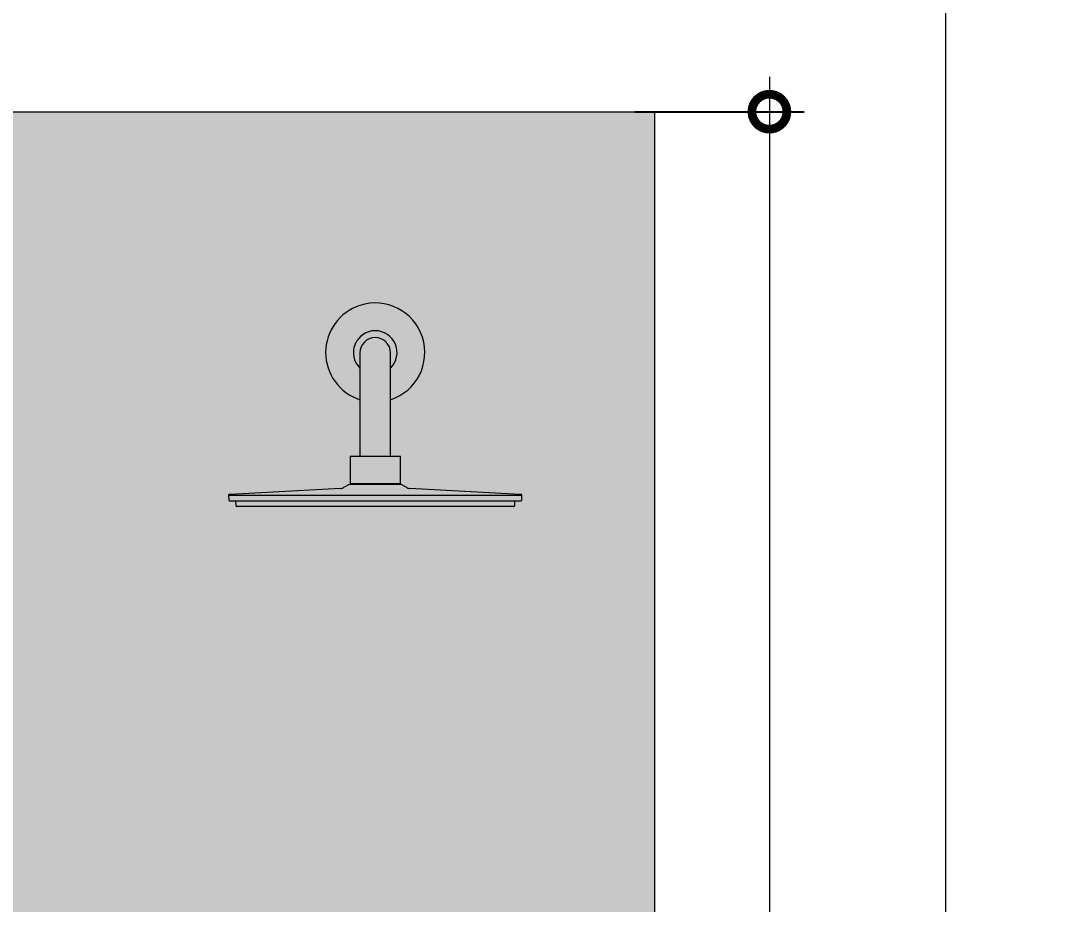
# Model space of a CAD drawing. Header units: metres. Extents: x 113 to 2416, y -346 to 476.
# Drawn here: x 321.803 to 322.548, y -155.849 to -155.216 of the extents above; entities that cross this region are included whole.
import ezdxf

# ---------------------------------------------------------------- set-up
doc = ezdxf.new("R2010")
doc.units = ezdxf.units.M
doc.header["$PDMODE"] = 34
doc.linetypes.add('0', pattern=[0])
doc.layers.get('0').update_dxf_attribs({"color": 250, "linetype": '0', "lineweight": 20})
doc.layers.get('Defpoints').update_dxf_attribs({"color": 6})
doc.layers.add('DIMENSIONES', color=5, linetype='Continuous', lineweight=5)
doc.layers.add('SE-4', color=254, linetype='Continuous', lineweight=0)
doc.styles.add('ESC25-2mm', font='arial.ttf', dxfattribs={"height": 0.05})
doc.dimstyles.new('DIMS25', dxfattribs={"dimtxt": 0.05, "dimasz": 0.05, "dimexe": 0.025, "dimexo": 0.025, "dimgap": 0.025, "dimtad": 2, "dimzin": 4, "dimdsep": 46, "dimtxsty": 'ESC25-2mm', "dimblk": 'DOTSMALL', "dimcen": 0.025, "dimdle": 0.025, "dimclrd": 256, "dimclre": 256, "dimclrt": 1, "dimadec": 0, "dimazin": 0, "dimtfac": 1, "dimtix": 1, "dimtmove": 2, "dimatfit": 3, "dimfxl": 1, "dimtolj": 1, "dimtzin": 0, "dimlwd": -1, "dimarcsym": 0})

# ---------------------------------------------------------------- blocks, each defined once
blk = doc.blocks.new('_DotSmall')
at = {"color": 0, "linetype": 'ByBlock', "lineweight": 13, "const_width": 0.5}
blk.add_lwpolyline([(-0.0625, 0, 1), (0.0625, 0, 1)], format="xyb", close=True, dxfattribs=at)
blk = doc.blocks.new('*D419')
at = {"layer": 'Defpoints', "color": 0, "transparency": 16777216}
for p in [(322.21734, -155.28113), (322.25646, -157.58113), (322.33875, -157.58113)]:
    blk.add_point(p, dxfattribs=at)
at = {"layer": 'DIMENSIONES', "transparency": 16777216}
blk.add_line((322.33875, -155.25613), (322.33875, -157.60613), dxfattribs=at)
at = {"layer": 'DIMENSIONES', "lineweight": -2, "transparency": 16777216}
for p, q in [((322.24234, -155.28113), (322.36375, -155.28113)), ((322.28146, -157.58113), (322.36375, -157.58113))]:
    blk.add_line(p, q, dxfattribs=at)
at = {"layer": 'DIMENSIONES', "transparency": 16777216, "xscale": 0.05, "yscale": 0.05, "zscale": 0.05}
for p, rotation in [((322.33875, -155.28113), 90), ((322.33875, -157.58113), 270)]:
    blk.add_blockref('_DotSmall', p, dxfattribs=dict(at, rotation=rotation))
at = {"layer": 'DIMENSIONES', "color": 5, "lineweight": 13, "transparency": 16777216, "insert": (322.3893, -156.43113), "char_height": 0.05, "attachment_point": 5, "rotation": 90, "style": 'ESC25-2mm'}
blk.add_mtext('\\A1;2.30', dxfattribs=at)
blk = doc.blocks.new('*D417')
at = {"layer": 'Defpoints', "color": 0, "transparency": 16777216}
for p in [(322.39365, -154.58113), (322.46505, -154.58113), (322.33581, -157.58113)]:
    blk.add_point(p, dxfattribs=at)
at = {"layer": 'DIMENSIONES', "transparency": 16777216}
blk.add_line((322.46505, -157.60613), (322.46505, -154.55613), dxfattribs=at)
at = {"layer": 'DIMENSIONES', "lineweight": -2, "transparency": 16777216}
for p, q in [((322.41865, -154.58113), (322.49005, -154.58113)), ((322.36081, -157.58113), (322.49005, -157.58113))]:
    blk.add_line(p, q, dxfattribs=at)
at = {"layer": 'DIMENSIONES', "transparency": 16777216, "xscale": 0.05, "yscale": 0.05, "zscale": 0.05}
for p, rotation in [((322.46505, -154.58113), 90), ((322.46505, -157.58113), 270)]:
    blk.add_blockref('_DotSmall', p, dxfattribs=dict(at, rotation=rotation))
at = {"layer": 'DIMENSIONES', "color": 5, "lineweight": 13, "transparency": 16777216, "insert": (322.5156, -156.08113), "char_height": 0.05, "attachment_point": 5, "rotation": 90, "style": 'ESC25-2mm'}
blk.add_mtext('\\A1;3.00', dxfattribs=at)

msp = doc.modelspace()

# ---------------------------------------------------------------- hatches: boundary and pattern name
at = {"layer": 'SE-4', "transparency": 33554518}
h = msp.add_hatch(color=256, dxfattribs=at)
h.dxf.hatch_style = 1
h.set_gradient(color1=(202, 249, 252), color2=(229, 255, 255), tint=1, name='CYLINDER')
h.paths.add_polyline_path([(321.45646, -157.58113), (322.25646, -157.58113), (322.25646, -155.28113), (321.45646, -155.28113)])

# ---------------------------------------------------------------- linework, layer by layer
at = {"layer": 'SE-4'}
for p, q in [((322.04546, -155.45395), (322.04546, -155.52785)), ((322.06746, -155.52785), (322.06746, -155.45395)), ((322.03846, -155.52785), (322.03846, -155.54765)), ((322.03846, -155.52785), (322.07446, -155.52785)), ((322.07446, -155.54765), (322.07446, -155.52785)), ((322.03159, -155.5511), (321.95719, -155.555)), ((322.03831, -155.54785), (322.03383, -155.55044)), ((322.03831, -155.54785), (322.07461, -155.54785)), ((322.07446, -155.54765), (322.03846, -155.54765)), ((322.03846, -155.54765), (322.03866, -155.54785)), ((322.07426, -155.54785), (322.07446, -155.54765)), ((322.07909, -155.55044), (322.07461, -155.54785)), ((322.15571, -155.555), (322.08133, -155.5511)), ((321.95146, -155.55587), (322.16146, -155.55587)), ((321.95146, -155.55587), (321.95152, -155.55931)), ((321.95719, -155.555), (321.95208, -155.55527)), ((321.95212, -155.5599), (322.1608, -155.5599)), ((321.95649, -155.5599), (321.95658, -155.56307)), ((322.16084, -155.55527), (322.15571, -155.555)), ((322.15635, -155.56307), (322.15643, -155.5599)), ((322.1614, -155.55931), (322.16146, -155.55587)), ((321.95755, -155.56386), (321.95733, -155.56385)), ((322.15559, -155.56385), (321.95733, -155.56385)), ((322.15537, -155.56386), (322.15559, -155.56385))]:
    msp.add_line(p, q, dxfattribs=at)
msp.add_lwpolyline([(322.05646, -157.58113), (321.45646, -157.58113), (321.45646, -155.28113), (322.25646, -155.28113), (322.25646, -157.58113)], dxfattribs=at)
for centre, radius, start, end in [((322.05646, -155.45366), 0.0355, 288.05074, 107.88107), ((322.05646, -155.45366), 0.0355, 107.88107, 251.94926), ((322.05646, -155.45366), 0.01565, 314.65816, 225.34184), ((322.05646, -155.45395), 0.011, 0, 180), ((322.03133, -155.54611), 0.005, 273, 300), ((322.08159, -155.54611), 0.005, 240, 267), ((321.95211, -155.55587), 0.0006, 93, 180), ((321.95212, -155.5593), 0.0006, 181, 270), ((322.1608, -155.5593), 0.0006, 270, 359), ((322.16081, -155.55587), 0.0006, 0, 87), ((321.95738, -155.56305), 0.0008, 181.5, 266.68905), ((322.15555, -155.56305), 0.0008, 273.31095, 358.5)]:
    msp.add_arc(centre, radius, start, end, dxfattribs=at)

# ---------------------------------------------------------------- dimensions: what is measured, and where the dimension line sits
at = {"layer": 'DIMENSIONES', "lineweight": 13}
for base, p1, p2, picture, middle in [((322.46505, -154.58113), (322.33581, -157.58113), (322.39365, -154.58113), '*D417', (322.5156, -156.08113)), ((322.33875, -157.58113), (322.21734, -155.28113), (322.25646, -157.58113), '*D419', (322.3893, -156.43113))]:
    dim = msp.add_linear_dim(base=base, p1=p1, p2=p2, angle=90, dimstyle='DIMS25', override={"dimclrt": 5}, dxfattribs=at)
    dim.commit()
    dim.dimension.update_dxf_attribs({"geometry": picture, "text_midpoint": middle})

doc.saveas('drawing.dxf')
